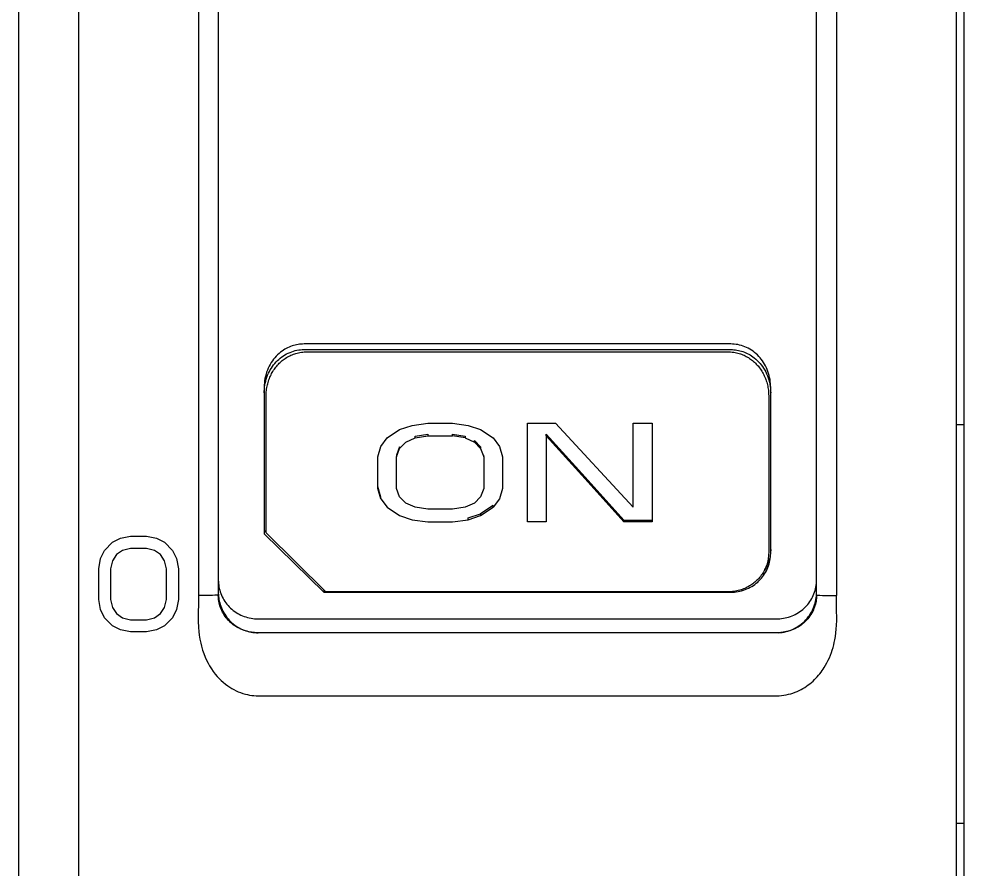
# Model space of a CAD drawing. Header units: millimetres. Extents: x 0 to 50, y 0 to 130.
# Drawn here: x 0 to 23.7, y 51.35 to 72.67 of the extents above; entities that cross this region are included whole.
import ezdxf

# ---------------------------------------------------------------- set-up
doc = ezdxf.new("R2010")
doc.units = ezdxf.units.MM

msp = doc.modelspace()

# ---------------------------------------------------------------- linework, layer by layer
at = {"color": 4, "linetype": 'CONTINUOUS', "true_color": 0x40d9ff}
for p, q in [((0, 33.6), (0, 107.024)), ((0, 41.5), (0, 88.5)), ((1.5, 41.539), (1.5, 88.461)), ((23.7, 49.65), (23.7, 88.5)), ((23.5, 78.391), (23.5, 51.609)), ((23.5, 62.5), (23.7, 62.5)), ((9.937, 62.163), (10.25, 62.215)), ((10.25, 62.215), (10.875, 62.215)), ((11.187, 62.163), (10.875, 62.215)), ((11.187, 62.163), (11.422, 62.057)), ((9.469, 61.688), (9.547, 61.899)), ((11.578, 61.899), (11.422, 62.057)), ((11.578, 61.899), (11.656, 61.688)), ((11.656, 61.688), (11.656, 61.733)), ((11.266, 60.113), (11.578, 60.218)), ((11.578, 60.218), (11.891, 60.427)), ((11.578, 60.262), (11.578, 60.218)), ((15.172, 60.106), (15.875, 60.106)), ((15.172, 60.106), (15.172, 60.061)), ((6.15, 59.856), (6.2, 59.807)), ((7.65, 58.358), (7.65, 58.296)), ((17.85, 58.296), (17.85, 58.31)), ((7.65, 58.296), (17.85, 58.296)), ((23.7, 52.5), (23.5, 52.5))]:
    msp.add_line(p, q, dxfattribs=at)
for points in [[(1.5, 42.684), (1.5, 51.609), (1.5, 60.536), (1.5, 69.464), (1.5, 78.391), (1.5, 87.316), (1.5, 87.39), (1.5, 87.464), (1.5, 87.537), (1.5, 87.61), (1.5, 87.681), (1.5, 87.752), (1.5, 87.822), (1.5, 87.89), (1.5, 87.956), (1.5, 88.021), (1.5, 88.084), (1.5, 88.145), (1.5, 88.204), (1.5, 88.261), (1.5, 88.315), (1.5, 88.366), (1.5, 88.415), (1.5, 88.461)], [(4.5, 81.068), (4.5, 73.45), (4.5, 65.83), (4.5, 58.211)], [(20.5, 81.068), (20.5, 73.45), (20.5, 65.83), (20.5, 58.211)], [(5.007, 81.048), (5.004, 81.039), (5.003, 81.028), (5.001, 80.977), (5, 80.946), (5, 80.926), (5, 73.381), (5, 65.835), (5, 58.29), (5, 58.267), (5.001, 58.237), (5.002, 58.219), (5.004, 58.199)], [(19.996, 58.199), (19.998, 58.227), (19.999, 58.252), (20, 58.273), (20, 58.29), (20, 65.835), (20, 73.381), (20, 80.926), (20, 80.951), (19.996, 81.035), (19.996, 81.044), (19.995, 81.052)], [(23.5, 78.391), (23.5, 69.464), (23.5, 60.536), (23.5, 51.609)], [(17.85, 58.296), (17.895, 58.297), (17.94, 58.3), (17.986, 58.305), (18.031, 58.312), (18.076, 58.321), (18.121, 58.332), (18.166, 58.345), (18.21, 58.361), (18.253, 58.378), (18.296, 58.398), (18.337, 58.419), (18.377, 58.441), (18.416, 58.466), (18.453, 58.492), (18.489, 58.52), (18.524, 58.549), (18.557, 58.58), (18.589, 58.612), (18.619, 58.646), (18.647, 58.681), (18.674, 58.717), (18.699, 58.755), (18.723, 58.794), (18.745, 58.834), (18.765, 58.875), (18.782, 58.917), (18.798, 58.96), (18.812, 59.004), (18.824, 59.048), (18.833, 59.092), (18.841, 59.136), (18.846, 59.18), (18.849, 59.225), (18.85, 59.27), (18.85, 60.649), (18.85, 62.038), (18.85, 63.435), (18.849, 63.482), (18.846, 63.529), (18.841, 63.581), (18.834, 63.632), (18.824, 63.683), (18.812, 63.733), (18.798, 63.783), (18.781, 63.832), (18.763, 63.88), (18.742, 63.926), (18.72, 63.972), (18.696, 64.015), (18.67, 64.058), (18.643, 64.098), (18.614, 64.137), (18.583, 64.174), (18.551, 64.21), (18.518, 64.244), (18.483, 64.276), (18.446, 64.307), (18.409, 64.336), (18.37, 64.363), (18.33, 64.388), (18.288, 64.411), (18.246, 64.432), (18.203, 64.451), (18.159, 64.467), (18.115, 64.481), (18.071, 64.493), (18.027, 64.503), (17.982, 64.511), (17.938, 64.516), (17.894, 64.519), (17.85, 64.52), (7.15, 64.52), (7.113, 64.519), (7.075, 64.517), (7.038, 64.513), (7, 64.508), (6.962, 64.501), (6.924, 64.492), (6.886, 64.482), (6.849, 64.47), (6.811, 64.456), (6.774, 64.441), (6.738, 64.424), (6.702, 64.406), (6.667, 64.386), (6.632, 64.364), (6.599, 64.341), (6.563, 64.314), (6.524, 64.282), (6.487, 64.249), (6.451, 64.213), (6.418, 64.175), (6.385, 64.136), (6.355, 64.095), (6.326, 64.052), (6.299, 64.007), (6.274, 63.961), (6.252, 63.913), (6.231, 63.863), (6.212, 63.812), (6.196, 63.76), (6.182, 63.707), (6.17, 63.654), (6.161, 63.6), (6.155, 63.545), (6.151, 63.491), (6.15, 63.435), (6.15, 62.204), (6.15, 60.978), (6.15, 59.759), (7.65, 58.296)], [(6.15, 63.293), (6.151, 63.34), (6.154, 63.387), (6.159, 63.439), (6.166, 63.49), (6.176, 63.541), (6.188, 63.591), (6.202, 63.641), (6.219, 63.69), (6.237, 63.738), (6.258, 63.785), (6.28, 63.83), (6.304, 63.874), (6.33, 63.916), (6.357, 63.957), (6.386, 63.996), (6.417, 64.033), (6.449, 64.069), (6.482, 64.103), (6.517, 64.135), (6.554, 64.166), (6.591, 64.195), (6.631, 64.222), (6.671, 64.247), (6.712, 64.27), (6.755, 64.291), (6.798, 64.31), (6.841, 64.326), (6.885, 64.341), (6.929, 64.353), (6.973, 64.362), (7.017, 64.37), (7.061, 64.375), (7.105, 64.378), (7.15, 64.379), (17.85, 64.379), (17.87, 64.379), (17.889, 64.378), (17.927, 64.376), (17.965, 64.372), (18.003, 64.367), (18.04, 64.36), (18.077, 64.351), (18.115, 64.341), (18.152, 64.329), (18.19, 64.315), (18.227, 64.299), (18.263, 64.283), (18.299, 64.264), (18.334, 64.244), (18.369, 64.223), (18.402, 64.2), (18.438, 64.173), (18.477, 64.141), (18.514, 64.107), (18.549, 64.071), (18.583, 64.033), (18.615, 63.994), (18.645, 63.953), (18.674, 63.91), (18.701, 63.865), (18.726, 63.819), (18.749, 63.77), (18.769, 63.721), (18.788, 63.67), (18.804, 63.618), (18.818, 63.565), (18.83, 63.512), (18.839, 63.458), (18.845, 63.404), (18.849, 63.349), (18.85, 63.293)], [(18.8, 63.236), (18.8, 63.216), (18.8, 61.9), (18.8, 60.592), (18.8, 59.292), (18.799, 59.242), (18.795, 59.193), (18.791, 59.156), (18.785, 59.121), (18.778, 59.086), (18.77, 59.052), (18.761, 59.018), (18.75, 58.985), (18.739, 58.953), (18.727, 58.922), (18.713, 58.892), (18.699, 58.862), (18.684, 58.832), (18.668, 58.803), (18.651, 58.775), (18.633, 58.747), (18.614, 58.72), (18.594, 58.694), (18.574, 58.668), (18.552, 58.643), (18.529, 58.619), (18.506, 58.595), (18.482, 58.572), (18.457, 58.55), (18.431, 58.529), (18.405, 58.508), (18.378, 58.489), (18.35, 58.471), (18.322, 58.453), (18.293, 58.436), (18.264, 58.421), (18.234, 58.406), (18.203, 58.392), (18.171, 58.379), (18.139, 58.367), (18.107, 58.356), (18.073, 58.346), (18.039, 58.337), (18.004, 58.329), (17.968, 58.323), (17.932, 58.317), (17.895, 58.313), (17.857, 58.31), (17.829, 58.309), (17.8, 58.309), (7.7, 58.309), (6.2, 59.787), (6.2, 60.924), (6.2, 62.067), (6.2, 63.216), (6.202, 63.28), (6.204, 63.318), (6.208, 63.356), (6.212, 63.391), (6.218, 63.425), (6.224, 63.459), (6.231, 63.492), (6.24, 63.525), (6.249, 63.558), (6.259, 63.59), (6.27, 63.622), (6.282, 63.654), (6.294, 63.685), (6.308, 63.716), (6.322, 63.746), (6.337, 63.776), (6.353, 63.805), (6.37, 63.833), (6.387, 63.861), (6.405, 63.888), (6.424, 63.914), (6.444, 63.94), (6.464, 63.965), (6.485, 63.99), (6.507, 64.014), (6.53, 64.037), (6.553, 64.059), (6.577, 64.081), (6.602, 64.102), (6.627, 64.122), (6.653, 64.141), (6.68, 64.16), (6.707, 64.177), (6.735, 64.194), (6.763, 64.21), (6.792, 64.224), (6.822, 64.238), (6.852, 64.251), (6.883, 64.263), (6.915, 64.274), (6.947, 64.284), (6.98, 64.293), (7.014, 64.301), (7.048, 64.307), (7.083, 64.313), (7.119, 64.316), (7.155, 64.319), (7.178, 64.32), (7.2, 64.32), (17.8, 64.32), (17.844, 64.319), (17.887, 64.316), (17.925, 64.311), (17.96, 64.306), (17.993, 64.299), (18.026, 64.292), (18.059, 64.283), (18.091, 64.272), (18.122, 64.261), (18.152, 64.249), (18.182, 64.237), (18.211, 64.223), (18.239, 64.208), (18.267, 64.193), (18.294, 64.177), (18.321, 64.159), (18.347, 64.141), (18.372, 64.123), (18.397, 64.103), (18.421, 64.082), (18.445, 64.061), (18.468, 64.039), (18.49, 64.016), (18.512, 63.993), (18.533, 63.968), (18.554, 63.943), (18.573, 63.918), (18.593, 63.891), (18.611, 63.864), (18.628, 63.837), (18.645, 63.808), (18.661, 63.779), (18.676, 63.75), (18.691, 63.72), (18.704, 63.689), (18.717, 63.658), (18.729, 63.626), (18.74, 63.594), (18.75, 63.562), (18.759, 63.53), (18.768, 63.496), (18.775, 63.463), (18.782, 63.429), (18.787, 63.395), (18.792, 63.361), (18.795, 63.326), (18.798, 63.291), (18.799, 63.255), (18.8, 63.236)], [(9.078, 60.637), (9, 60.899), (9, 61.162), (9, 61.425), (9, 61.688), (9.078, 61.951), (9.234, 62.163), (9.547, 62.374), (9.859, 62.48), (10.25, 62.533), (10.875, 62.533), (11.266, 62.48), (11.578, 62.374), (11.891, 62.163), (12.047, 61.951), (12.125, 61.688), (12.125, 61.425), (12.125, 61.162), (12.125, 60.899), (12.047, 60.637), (11.891, 60.427)], [(13.219, 62.215), (13.219, 61.495), (13.219, 60.776), (13.219, 60.061), (12.75, 60.061), (12.75, 60.881), (12.75, 61.705), (12.75, 62.533), (13.453, 62.533), (15.406, 60.427), (15.406, 61.127), (15.406, 61.828), (15.406, 62.533), (15.875, 62.533), (15.875, 61.705), (15.875, 60.881), (15.875, 60.061), (15.172, 60.061)], [(9.547, 61.899), (9.703, 62.057), (9.937, 62.163)], [(9.937, 62.163), (9.937, 62.207), (10.25, 62.26), (10.25, 62.215)], [(10.875, 62.215), (10.875, 62.26), (11.187, 62.207), (11.187, 62.163)], [(11.422, 62.057), (11.422, 62.102), (11.578, 61.944), (11.578, 61.899)], [(13.219, 62.215), (13.219, 62.26), (14.195, 61.18), (15.172, 60.106)], [(13.219, 62.215), (14.195, 61.135), (15.172, 60.061)], [(9.547, 61.899), (9.547, 61.944), (9.469, 61.733), (9.469, 61.688)], [(11.656, 61.688), (11.656, 61.425), (11.656, 61.162), (11.656, 60.899), (11.578, 60.689), (11.422, 60.532), (11.187, 60.427), (10.875, 60.375), (10.25, 60.375), (9.937, 60.427), (9.703, 60.532), (9.547, 60.689), (9.469, 60.899), (9.469, 61.162), (9.469, 61.425), (9.469, 61.688)], [(9.078, 60.637), (9.078, 60.681), (9, 60.944)], [(9.078, 60.637), (9.234, 60.427), (9.547, 60.218), (9.859, 60.113), (10.25, 60.061), (10.875, 60.061), (11.266, 60.113)], [(11.891, 60.427), (11.891, 60.472), (11.578, 60.262)], [(11.266, 60.113), (11.266, 60.158), (11.578, 60.262)], [(3.65, 57.453), (3.45, 57.351), (3.2, 57.3), (2.8, 57.3), (2.55, 57.351), (2.35, 57.453), (2.15, 57.657), (2.05, 57.862), (2, 58.117), (2, 58.883), (2.05, 59.138), (2.15, 59.343), (2.35, 59.547), (2.55, 59.649), (2.8, 59.7), (3.2, 59.7), (3.45, 59.649), (3.65, 59.547), (3.85, 59.343), (3.95, 59.138), (4, 58.883), (4, 58.117), (3.95, 57.862), (3.85, 57.657), (3.65, 57.453)], [(2.6, 57.657), (2.8, 57.606), (3.2, 57.606), (3.4, 57.657), (3.55, 57.76), (3.65, 57.913), (3.7, 58.117), (3.7, 58.883), (3.65, 59.087), (3.55, 59.24), (3.4, 59.343), (3.2, 59.394), (2.8, 59.394), (2.6, 59.343), (2.45, 59.24), (2.35, 59.087), (2.3, 58.883), (2.3, 58.117), (2.35, 57.913), (2.45, 57.76), (2.6, 57.657)], [(18.85, 59.366), (18.85, 59.339), (18.848, 59.311), (18.845, 59.271), (18.84, 59.231), (18.834, 59.191), (18.826, 59.152), (18.816, 59.112), (18.804, 59.073), (18.79, 59.034), (18.775, 58.996), (18.758, 58.958), (18.74, 58.921), (18.72, 58.885), (18.698, 58.85), (18.676, 58.816), (18.674, 58.813)], [(5, 58.601), (5.001, 58.559), (5.004, 58.517), (5.009, 58.473), (5.016, 58.43), (5.024, 58.387), (5.035, 58.344), (5.048, 58.303), (5.063, 58.261), (5.079, 58.221), (5.098, 58.181), (5.118, 58.142), (5.14, 58.104), (5.164, 58.066), (5.19, 58.03), (5.217, 57.996), (5.245, 57.962), (5.276, 57.93), (5.307, 57.899), (5.34, 57.869), (5.375, 57.841), (5.411, 57.814), (5.447, 57.79), (5.486, 57.766), (5.525, 57.745), (5.565, 57.725), (5.606, 57.706), (5.647, 57.69), (5.69, 57.676), (5.733, 57.663), (5.777, 57.652), (5.821, 57.643), (5.865, 57.637), (5.91, 57.632), (5.955, 57.629), (6, 57.628), (19, 57.628), (19.04, 57.628), (19.08, 57.631), (19.125, 57.635), (19.169, 57.642), (19.214, 57.65), (19.258, 57.661), (19.301, 57.673), (19.344, 57.687), (19.386, 57.703), (19.427, 57.721), (19.468, 57.741), (19.507, 57.762), (19.546, 57.785), (19.583, 57.81), (19.619, 57.836), (19.654, 57.864), (19.687, 57.894), (19.719, 57.925), (19.75, 57.957), (19.779, 57.99), (19.807, 58.025), (19.832, 58.061), (19.857, 58.099), (19.879, 58.137), (19.9, 58.176), (19.918, 58.216), (19.935, 58.257), (19.95, 58.298), (19.963, 58.34), (19.975, 58.383), (19.984, 58.426), (19.991, 58.47), (19.996, 58.513), (19.999, 58.557), (20, 58.601)], [(4.5, 58.211), (4.494, 57.572), (4.502, 57.411), (4.51, 57.314), (4.522, 57.216), (4.538, 57.118), (4.558, 57.02), (4.577, 56.942), (4.605, 56.847), (4.636, 56.758), (4.671, 56.67), (4.707, 56.59), (4.743, 56.519), (4.783, 56.448), (4.826, 56.379), (4.873, 56.31), (4.924, 56.244), (4.974, 56.186), (5.021, 56.135), (5.07, 56.086), (5.123, 56.038), (5.178, 55.993), (5.235, 55.95), (5.29, 55.914), (5.34, 55.883), (5.393, 55.853), (5.447, 55.826), (5.502, 55.802), (5.56, 55.779), (5.619, 55.759), (5.679, 55.741), (5.735, 55.728), (5.786, 55.718), (5.839, 55.71), (5.892, 55.705), (5.946, 55.701), (6, 55.7), (19, 55.7), (19.063, 55.702), (19.124, 55.706), (19.184, 55.713), (19.242, 55.723), (19.299, 55.736), (19.355, 55.751), (19.409, 55.768), (19.462, 55.787), (19.513, 55.808), (19.563, 55.831), (19.612, 55.856), (19.659, 55.882), (19.705, 55.91), (19.749, 55.939), (19.792, 55.97), (19.833, 56.002), (19.873, 56.035), (19.912, 56.069), (19.949, 56.104), (19.984, 56.14), (20.018, 56.177), (20.051, 56.214), (20.083, 56.252), (20.113, 56.291), (20.141, 56.33), (20.169, 56.37), (20.195, 56.411), (20.228, 56.465), (20.262, 56.528), (20.294, 56.591), (20.323, 56.654), (20.349, 56.718), (20.373, 56.782), (20.394, 56.846), (20.414, 56.91), (20.431, 56.973), (20.446, 57.037), (20.459, 57.1), (20.473, 57.184), (20.486, 57.278), (20.495, 57.372), (20.502, 57.466), (20.506, 57.59), (20.504, 57.901), (20.5, 58.211)], [(5.004, 58.199), (4.987, 58.219), (4.971, 58.221), (4.946, 58.222), (4.914, 58.222), (4.853, 58.217), (4.796, 58.212), (4.712, 58.211), (4.5, 58.211)], [(6, 57.279), (5.975, 57.279), (5.949, 57.28), (5.911, 57.283), (5.873, 57.287), (5.834, 57.292), (5.796, 57.298), (5.758, 57.306), (5.721, 57.316), (5.683, 57.326), (5.646, 57.339), (5.609, 57.352), (5.573, 57.367), (5.537, 57.384), (5.502, 57.402), (5.467, 57.421), (5.434, 57.442), (5.4, 57.464), (5.368, 57.488), (5.337, 57.513), (5.307, 57.539), (5.277, 57.567), (5.249, 57.596), (5.222, 57.627), (5.196, 57.658), (5.171, 57.691), (5.148, 57.725), (5.126, 57.761), (5.106, 57.797), (5.087, 57.834), (5.07, 57.873), (5.055, 57.911), (5.041, 57.951), (5.029, 57.991), (5.02, 58.032), (5.012, 58.074), (5.006, 58.115), (5.002, 58.157), (5.004, 58.199)], [(5.004, 58.199), (5.006, 58.177), (5.009, 58.155), (5.016, 58.113), (5.024, 58.071), (5.034, 58.029), (5.046, 57.987), (5.061, 57.946), (5.077, 57.904), (5.095, 57.862), (5.116, 57.821), (5.138, 57.781), (5.162, 57.742), (5.188, 57.703), (5.215, 57.666), (5.244, 57.63), (5.275, 57.596), (5.307, 57.563), (5.34, 57.532), (5.375, 57.502), (5.411, 57.474), (5.448, 57.448), (5.486, 57.424), (5.526, 57.401), (5.566, 57.38), (5.607, 57.361), (5.649, 57.344), (5.691, 57.329), (5.734, 57.316), (5.778, 57.305), (5.822, 57.296), (5.866, 57.288), (5.911, 57.283), (5.955, 57.28), (6, 57.279)], [(19.996, 58.199), (19.999, 58.173), (19.997, 58.146), (19.993, 58.108), (19.988, 58.07), (19.98, 58.032), (19.971, 57.995), (19.961, 57.958), (19.949, 57.922), (19.936, 57.886), (19.921, 57.851), (19.904, 57.816), (19.884, 57.779), (19.86, 57.739), (19.835, 57.7), (19.807, 57.662), (19.778, 57.627), (19.747, 57.592), (19.715, 57.56), (19.682, 57.529), (19.647, 57.5), (19.611, 57.473), (19.574, 57.447), (19.536, 57.424), (19.497, 57.402), (19.458, 57.382), (19.417, 57.363), (19.376, 57.347), (19.334, 57.332), (19.292, 57.319), (19.25, 57.308), (19.207, 57.299), (19.16, 57.291), (19.107, 57.284), (19.053, 57.28), (19, 57.279), (6, 57.279)], [(19.047, 57.28), (19.093, 57.284), (19.141, 57.289), (19.188, 57.297), (19.235, 57.308), (19.282, 57.32), (19.327, 57.335), (19.373, 57.352), (19.417, 57.372), (19.46, 57.393), (19.502, 57.417), (19.543, 57.443), (19.583, 57.47), (19.622, 57.5), (19.659, 57.531), (19.695, 57.565), (19.729, 57.6), (19.761, 57.637), (19.792, 57.675), (19.821, 57.716), (19.848, 57.757), (19.873, 57.8), (19.895, 57.843), (19.916, 57.887), (19.934, 57.932), (19.95, 57.976), (19.964, 58.021), (19.975, 58.066), (19.984, 58.11), (19.991, 58.155), (19.996, 58.199)], [(19.996, 58.199), (20.013, 58.219), (20.029, 58.221), (20.054, 58.222), (20.086, 58.222), (20.147, 58.217), (20.204, 58.212), (20.288, 58.211), (20.5, 58.211)], [(23.5, 51.609), (23.5, 42.684), (23.5, 42.61), (23.5, 42.536), (23.5, 42.463), (23.5, 42.39), (23.5, 42.319), (23.5, 42.248)]]:
    msp.add_lwpolyline(points, dxfattribs=at)

doc.saveas('drawing.dxf')
